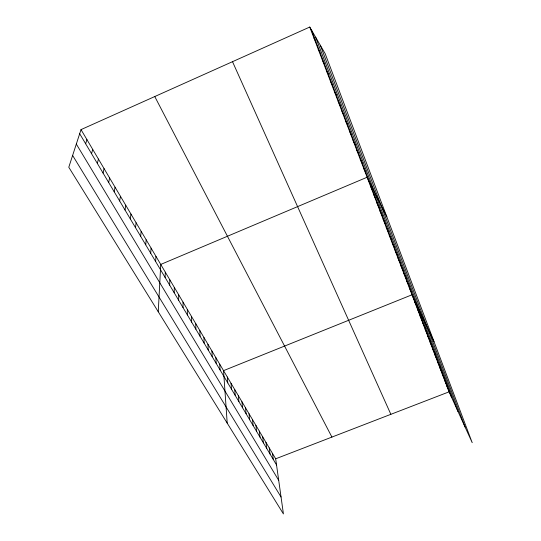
<?xml version="1.0" encoding="UTF-8"?>
<svg xmlns="http://www.w3.org/2000/svg" width="541" height="541" viewBox="0 0 541 541"><rect width="100%" height="100%" fill="white"/><g stroke="black" fill="none" stroke-linecap="round" stroke-linejoin="round"><path stroke-width="0.81" d="M183.041 307.64L183.054 302.169M178.645 300.248L178.713 294.825M174.195 292.755L174.31 287.379M169.678 285.161L169.847 279.832M165.106 277.459L165.323 272.191M158.256 311.765L160.745 264.434L367.116 177.252L386.829 216.813M155.619 261.506L155.957 256.339M150.709 253.229L151.095 248.123M145.718 244.836L146.171 239.791M140.66 236.322L141.174 231.345M135.52 227.687L136.102 222.77M130.313 218.916L130.956 214.067M125.025 210.016L125.735 205.235M119.656 200.982L120.44 196.275M114.205 191.812L115.057 187.179M108.673 182.5L109.6 177.948M103.054 173.046L104.055 168.576M97.346 163.443L98.428 159.061M91.551 153.685L92.714 149.397M85.661 143.784L86.912 139.578M81.015 129.61L68.788 167.25L283.43 513.95L275.673 458.802L81.015 129.61L309.756 27.05L325.127 53.586L472.212 442.687L449.064 391.846L309.756 27.05M275.673 458.802L449.064 391.846M72.622 155.443L281.05 496.996M76.322 144.062L278.71 480.367M79.683 133.715L276.546 464.976M314.01 38.195L315.728 41.204M318.196 49.163L319.954 52.288M322.321 59.95L324.113 63.196M326.379 70.573L328.211 73.928M330.368 81.028L332.235 84.491M334.297 91.328L336.204 94.891M338.172 101.458L340.106 105.123M341.98 111.439L343.954 115.206M345.733 121.272L347.735 125.127M154.76 96.541L331.917 437.081M349.432 130.949L351.467 134.898M353.077 140.491L355.139 144.521M356.661 149.884L358.751 154.002M360.198 159.142L362.314 163.341M363.68 168.265L365.824 172.538M370.402 185.854L372.593 190.276M373.642 194.341L375.853 198.831M376.834 202.706L379.072 207.264M379.985 210.956L382.244 215.575M383.096 219.098L385.368 223.778M386.159 227.125L388.458 231.866M389.182 235.044L391.501 239.846M392.171 242.862L394.504 247.717M395.113 250.578L397.466 255.48M398.02 258.185L400.387 263.149M400.888 265.699L403.275 270.71M403.721 273.11L406.122 278.169M406.514 280.434L408.928 285.533M409.273 287.656L411.701 292.809M433.99 341.574L411.999 294.791L223.541 370.639L227.2 423.123M414.69 301.831L417.145 307.065M417.341 308.789L419.809 314.064M419.965 315.653L422.447 320.969M422.555 322.436L425.043 327.792M425.118 329.138L427.613 334.527M427.64 335.751L430.156 341.175M430.136 342.291L432.658 347.748M432.604 348.749L435.133 354.233M435.038 355.126L437.581 360.644M437.446 361.429L439.995 366.981M439.826 367.657L442.382 373.236M442.173 373.811L444.743 379.417M444.499 379.89L447.069 385.53M446.792 385.902L449.375 391.562M232.508 61.681L390.859 414.318M311.427 29.938L451.647 397.527M320.292 45.234L465.084 427.038M315.64 37.214L458.105 411.701M272.475 453.392L273.32 459.552M269.242 447.921L270.06 454.068M265.969 442.382L266.76 448.516M262.656 436.79L263.42 442.896M259.308 431.123L260.045 437.216M255.92 425.395L256.623 431.461M252.491 419.6L253.168 425.645M249.022 413.73L249.672 419.755M245.513 407.792L246.128 413.797M241.962 401.787L242.544 407.765M238.365 395.708L238.912 401.659M234.726 389.554L235.24 395.478M231.048 383.326L231.521 389.222M227.315 377.023L227.761 382.893M219.72 364.174L220.092 369.983M215.852 357.628L216.184 363.403M211.93 351.001L212.221 356.749M207.967 344.292L208.217 350M203.943 337.496L204.153 343.17M199.872 330.612L200.042 336.245M195.754 323.64L195.876 329.232M191.575 316.58L191.649 322.132M187.342 309.418L187.375 314.93"/></g></svg>
